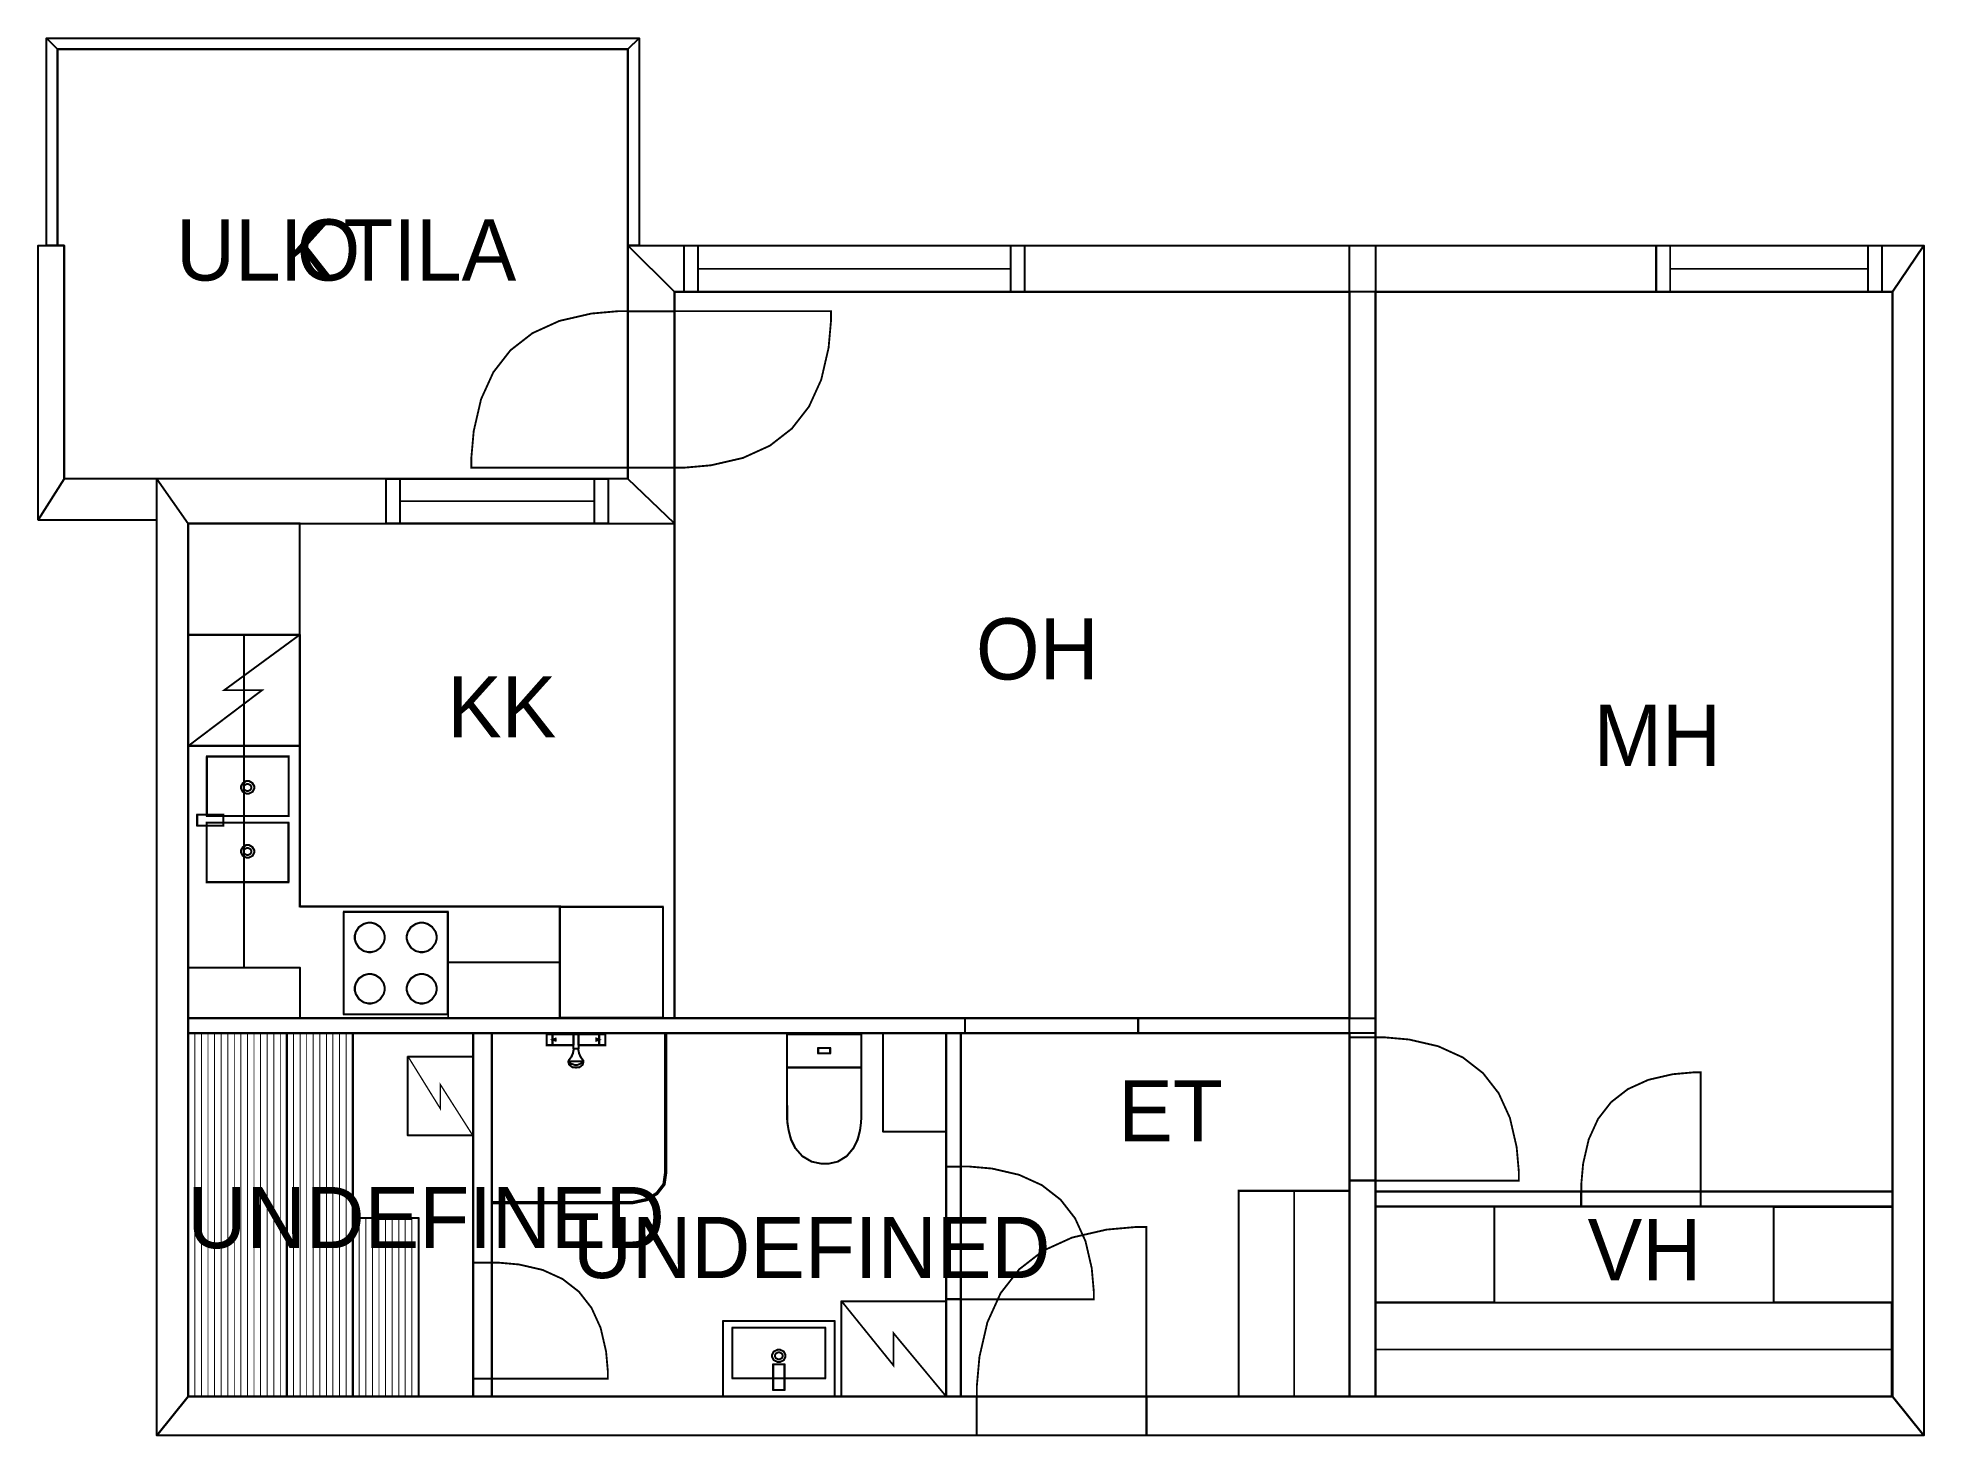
# Model space of a CAD drawing. Extents: x 1 to 11.6, y 0 to 7.9.
import ezdxf

# ---------------------------------------------------------------- set-up
doc = ezdxf.new("R2010")
doc.units = 0
doc.layers.get('0').update_dxf_attribs({"linetype": 'CONTINUOUS'})

msp = doc.modelspace()

# ---------------------------------------------------------------- linework, layer by layer
at = {"color": 0}
for points, const_width in [([(4.33529, 7.79807), (1.13189, 7.79807), (1.06939, 7.86057), (4.39779, 7.86057), (4.33529, 7.79807)], 0.002083), ([(1.13189, 7.79807), (1.13189, 6.69499), (1.06939, 6.69499), (1.06939, 7.86057), (1.13189, 7.79807)], 0.002083), ([(4.33529, 6.69499), (4.33529, 7.79807), (4.39779, 7.86057), (4.39779, 6.69499), (4.33529, 6.69499)], 0.002083), ([(4.33529, 5.38433), (1.16862, 5.38433), (1.16862, 6.69499), (1.13189, 6.69499), (1.13189, 7.79807), (4.33529, 7.79807), (4.33529, 5.38433)], 0.002083), ([(1.02279, 5.15517), (1.02279, 6.69499), (1.16862, 6.69499), (1.16862, 5.38433), (1.02279, 5.15517)], 0.002083), ([(11.4352, 6.43457), (4.59571, 6.43457), (4.33529, 6.69499), (11.6123, 6.69499), (11.4352, 6.43457)], 0.002083), ([(4.59571, 6.43457), (4.59571, 5.13433), (4.33529, 5.38433), (4.33529, 6.69499), (4.59571, 6.43457)], 0.002083), ([(4.65072, 6.69499), (6.56196, 6.69499), (6.56196, 6.43457), (4.65072, 6.43457), (4.65072, 6.69499)], 0.010417), ([(4.65072, 6.69499), (6.56196, 6.69499), (6.56196, 6.43457), (4.65072, 6.43457), (4.65072, 6.69499)], 0.010417), ([(8.38678, 6.69499), (8.53261, 6.69499), (8.53261, 0.229764), (8.38678, 0.229764), (8.38678, 6.69499)], 0.002083), ([(10.1096, 6.69499), (11.377, 6.69499), (11.377, 6.43457), (10.1096, 6.43457), (10.1096, 6.69499)], 0.010417), ([(10.1096, 6.69499), (11.377, 6.69499), (11.377, 6.43457), (10.1096, 6.43457), (10.1096, 6.69499)], 0.010417), ([(11.4352, 0.229764), (11.4352, 6.43457), (11.6123, 6.69499), (11.6123, 0.011014), (11.4352, 0.229764)], 0.002083), ([(4.33529, 6.32704), (4.28369, 6.32704), (4.12901, 6.31332), (3.95031, 6.27208), (3.7991, 6.20335), (3.67535, 6.1071), (3.5791, 5.98335), (3.51036, 5.83214), (3.46912, 5.65343), (3.4554, 5.49875), (3.4554, 5.44715), (4.33529, 5.44715), (4.33529, 6.32704)], 0.010417), ([(4.33529, 6.32704), (4.59571, 6.32704), (4.59571, 5.44715), (4.33529, 5.44715), (4.33529, 6.32704)], 0.010417), ([(4.33529, 6.32704), (4.59571, 6.32704), (4.59571, 5.44715), (4.33529, 5.44715), (4.33529, 6.32704)], 0.010417), ([(4.59571, 5.44715), (4.64725, 5.44715), (4.80192, 5.46094), (4.98063, 5.50217), (5.13189, 5.5709), (5.25564, 5.66715), (5.35189, 5.7909), (5.42063, 5.94211), (5.46186, 6.12082), (5.47564, 6.2755), (5.47564, 6.32704), (4.59571, 6.32704), (4.59571, 5.44715)], 0.010417), ([(1.68907, 5.38433), (1.16862, 5.38433), (1.02279, 5.15517), (1.68907, 5.15517), (1.68907, 5.38433)], 0.002083), ([(4.33529, 5.38433), (1.68907, 5.38433), (1.86615, 5.13433), (4.59571, 5.13433), (4.33529, 5.38433)], 0.002083), ([(1.86615, 5.13433), (1.86615, 0.229764), (1.68907, 0.011014), (1.68907, 5.38433), (1.86615, 5.13433)], 0.002083), ([(2.97657, 5.38433), (4.22407, 5.38433), (4.22407, 5.13433), (2.97657, 5.13433), (2.97657, 5.38433)], 0.010417), ([(2.97657, 5.38433), (4.22407, 5.38433), (4.22407, 5.13433), (2.97657, 5.13433), (2.97657, 5.38433)], 0.010417), ([(1.86621, 5.13433), (1.86621, 4.50933), (2.49121, 4.50933), (2.49121, 5.13433), (1.86621, 5.13433)], 0.010417), ([(1.86621, 2.35439), (1.86621, 4.50939), (2.49214, 4.50939), (2.49214, 2.98292), (3.9535, 2.98292), (3.9535, 2.35613), (1.86621, 2.35439)], 0.010417), ([(1.86654, 4.50933), (1.86654, 3.88433), (2.49154, 3.88433), (2.49154, 4.50933), (1.86654, 4.50933)], 0.010417), ([(1.86703, 4.50939), (1.86703, 2.63981), (2.17953, 2.63981), (2.17953, 4.50939), (1.86703, 4.50939)], 0.010417), ([(1.97103, 3.82536), (1.97103, 3.48936), (2.42958, 3.48936), (2.42958, 3.82536), (1.97103, 3.82536)], 0.010417), ([(2.19937, 3.68739), (2.20578, 3.68739), (2.22515, 3.67676), (2.23583, 3.65739), (2.23583, 3.65093), (2.23583, 3.64453), (2.22515, 3.62517), (2.20578, 3.61447), (2.19937, 3.61447), (2.19293, 3.61447), (2.17356, 3.62517), (2.16292, 3.64453), (2.16292, 3.65093), (2.16292, 3.65739), (2.17356, 3.67676), (2.19293, 3.68739), (2.19937, 3.68739)], 0.008333), ([(2.19937, 3.67176), (2.20301, 3.67176), (2.21408, 3.66569), (2.22021, 3.65462), (2.22021, 3.65093), (2.22021, 3.64729), (2.21408, 3.63624), (2.20301, 3.6301), (2.19937, 3.6301), (2.19569, 3.6301), (2.18463, 3.63624), (2.17854, 3.64729), (2.17854, 3.65093), (2.17854, 3.65462), (2.18463, 3.66569), (2.19569, 3.67176), (2.19937, 3.67176)], 0.008333), ([(1.91694, 3.49881), (1.91694, 3.43631), (2.06278, 3.43631), (2.06278, 3.49881), (1.91694, 3.49881)], 0.010417), ([(1.97, 3.45404), (1.97, 3.118), (2.4286, 3.118), (2.4286, 3.45404), (1.97, 3.45404)], 0.010417), ([(2.19937, 3.32775), (2.20578, 3.32775), (2.22515, 3.31711), (2.23583, 3.29775), (2.23583, 3.29129), (2.23583, 3.28489), (2.22515, 3.26551), (2.20578, 3.25483), (2.19937, 3.25483), (2.19293, 3.25483), (2.17356, 3.26551), (2.16292, 3.28489), (2.16292, 3.29129), (2.16292, 3.29775), (2.17356, 3.31711), (2.19293, 3.32775), (2.19937, 3.32775)], 0.008333), ([(2.19937, 3.31213), (2.20301, 3.31213), (2.21408, 3.30604), (2.22021, 3.29497), (2.22021, 3.29129), (2.22021, 3.28765), (2.21408, 3.27658), (2.20301, 3.27046), (2.19937, 3.27046), (2.19569, 3.27046), (2.18463, 3.27658), (2.17854, 3.28765), (2.17854, 3.29129), (2.17854, 3.29497), (2.18463, 3.30604), (2.19569, 3.31213), (2.19937, 3.31213)], 0.008333), ([(3.95356, 2.98118), (4.53136, 2.98118), (4.53136, 2.35618), (3.95356, 2.35618), (3.95356, 2.98118)], 0.010417), ([(2.73958, 2.95275), (3.32292, 2.95275), (3.32292, 2.37619), (2.73958, 2.37619), (2.73958, 2.95275)], 0.010417), ([(2.80208, 2.80854), (2.80208, 2.81668), (2.8086, 2.84104), (2.8265, 2.86751), (2.85297, 2.88536), (2.87728, 2.89187), (2.88542, 2.89187), (2.8935, 2.89187), (2.91786, 2.88536), (2.94433, 2.86751), (2.96218, 2.84104), (2.96875, 2.81668), (2.96875, 2.80854), (2.96875, 2.80046), (2.96218, 2.77615), (2.94433, 2.74963), (2.91786, 2.73178), (2.8935, 2.72521), (2.88542, 2.72521), (2.87728, 2.72521), (2.85297, 2.73178), (2.8265, 2.74963), (2.8086, 2.77615), (2.80208, 2.80046), (2.80208, 2.80854)], 0.010417), ([(3.09375, 2.80854), (3.09375, 2.81668), (3.10026, 2.84104), (3.11817, 2.86751), (3.14464, 2.88536), (3.16894, 2.89187), (3.17708, 2.89187), (3.18517, 2.89187), (3.20953, 2.88536), (3.236, 2.86751), (3.25385, 2.84104), (3.26042, 2.81668), (3.26042, 2.80854), (3.26042, 2.80046), (3.25385, 2.77615), (3.236, 2.74963), (3.20953, 2.73178), (3.18517, 2.72521), (3.17708, 2.72521), (3.16894, 2.72521), (3.14464, 2.73178), (3.11817, 2.74963), (3.10026, 2.77615), (3.09375, 2.80046), (3.09375, 2.80854)], 0.010417), ([(3.32557, 2.6684), (3.9535, 2.6684), (3.9535, 2.3559), (3.32557, 2.3559), (3.32557, 2.6684)], 0.010417), ([(2.80208, 2.52013), (2.80208, 2.52826), (2.8086, 2.55263), (2.8265, 2.5791), (2.85297, 2.59694), (2.87728, 2.60346), (2.88542, 2.60346), (2.8935, 2.60346), (2.91786, 2.59694), (2.94433, 2.5791), (2.96218, 2.55263), (2.96875, 2.52826), (2.96875, 2.52013), (2.96875, 2.51204), (2.96218, 2.48774), (2.94433, 2.46121), (2.91786, 2.44336), (2.8935, 2.43679), (2.88542, 2.43679), (2.87728, 2.43679), (2.85297, 2.44336), (2.8265, 2.46121), (2.8086, 2.48774), (2.80208, 2.51204), (2.80208, 2.52013)], 0.010417), ([(3.09375, 2.52013), (3.09375, 2.52826), (3.10026, 2.55263), (3.11817, 2.5791), (3.14464, 2.59694), (3.16894, 2.60346), (3.17708, 2.60346), (3.18517, 2.60346), (3.20953, 2.59694), (3.236, 2.5791), (3.25385, 2.55263), (3.26042, 2.52826), (3.26042, 2.52013), (3.26042, 2.51204), (3.25385, 2.48774), (3.236, 2.46121), (3.20953, 2.44336), (3.18517, 2.43679), (3.17708, 2.43679), (3.16894, 2.43679), (3.14464, 2.44336), (3.11817, 2.46121), (3.10026, 2.48774), (3.09375, 2.51204), (3.09375, 2.52013)], 0.010417), ([(1.86615, 2.35433), (8.53261, 2.35433), (8.53261, 2.271), (1.86615, 2.271), (1.86615, 2.35433)], 0.002083), ([(6.22814, 2.35433), (7.19937, 2.35433), (7.19937, 2.271), (6.22814, 2.271), (6.22814, 2.35433)], 0.010417), ([(1.86621, 2.27013), (1.86621, 0.229764), (2.42014, 0.229764), (2.42014, 2.27013), (1.86621, 2.27013)], 0.010417), ([(2.42014, 2.27013), (2.42014, 0.229764), (2.78939, 0.229764), (2.78939, 2.27013), (2.42014, 2.27013)], 0.010417), ([(3.46658, 2.271), (3.57075, 2.271), (3.57075, 0.229764), (3.46658, 0.229764), (3.46658, 2.271)], 0.002083), ([(3.87901, 2.26585), (3.91238, 2.26585), (3.91238, 2.20231), (3.87901, 2.20231), (3.87901, 2.26585)], 0.010417), ([(3.91238, 2.23356), (3.91558, 2.23481), (3.92524, 2.23867), (3.928, 2.23981), (3.928, 2.23981), (3.928, 2.23839), (3.928, 2.2341), (3.928, 2.22982), (3.928, 2.22835), (3.928, 2.22835), (3.92562, 2.229), (3.91564, 2.23242), (3.91238, 2.23356)], 0.010417), ([(3.91238, 2.26585), (4.02903, 2.26585), (4.02903, 2.20231), (3.91238, 2.20231), (3.91238, 2.26585)], 0.010417), ([(4.02903, 2.26585), (4.05713, 2.26585), (4.05713, 2.18251), (4.05007, 2.18251), (4.03429, 2.18251), (4.02903, 2.18251), (4.02903, 2.20335), (4.02903, 2.25022), (4.02903, 2.26585)], 0.010417), ([(4.05713, 2.26585), (4.17383, 2.26585), (4.17383, 2.20231), (4.05713, 2.20231), (4.05713, 2.26585)], 0.010417), ([(4.17279, 2.23356), (4.16954, 2.23481), (4.15989, 2.23867), (4.15717, 2.23981), (4.15717, 2.23981), (4.15717, 2.23839), (4.15717, 2.2341), (4.15717, 2.22982), (4.15717, 2.22835), (4.15717, 2.22835), (4.1595, 2.229), (4.16949, 2.23242), (4.17279, 2.23356)], 0.010417), ([(4.17279, 2.26585), (4.20817, 2.26585), (4.20817, 2.20231), (4.17279, 2.20231), (4.17279, 2.26585)], 0.010417), ([(5.22885, 2.26585), (5.6454, 2.26585), (5.6454, 2.07856), (5.22885, 2.07856), (5.22885, 2.26585)], 0.010417), ([(6.12169, 2.271), (6.20503, 2.271), (6.20503, 0.229764), (6.12169, 0.229764), (6.12169, 2.271)], 0.002083), ([(8.38678, 2.24744), (8.53261, 2.24744), (8.53261, 1.44194), (8.38678, 1.44194), (8.38678, 2.24744)], 0.010417), ([(8.38678, 2.24744), (8.53261, 2.24744), (8.53261, 1.44194), (8.38678, 1.44194), (8.38678, 2.24744)], 0.010417), ([(8.53261, 2.24744), (8.57975, 2.24744), (8.72136, 2.23492), (8.88499, 2.19715), (9.02344, 2.13422), (9.13672, 2.04611), (9.22483, 1.93283), (9.28776, 1.79438), (9.32553, 1.63075), (9.33811, 1.48915), (9.33811, 1.44194), (8.53261, 1.44194), (8.53261, 2.24744)], 0.010417), ([(3.09987, 2.13997), (3.09987, 1.69504), (3.46446, 1.69504), (3.46446, 2.13997), (3.09987, 2.13997)], 0.007416), ([(5.40397, 2.18799), (5.47021, 2.18799), (5.47021, 2.15642), (5.40397, 2.15642), (5.40397, 2.18799)], 0.010417), ([(5.6454, 1.81022), (5.6454, 1.81022), (5.64546, 1.7985), (5.64382, 1.76753), (5.63769, 1.72368), (5.62429, 1.67344), (5.60069, 1.62326), (5.56424, 1.57943), (5.5121, 1.54844), (5.45904, 1.53668), (5.4414, 1.53668), (5.42307, 1.53668), (5.36822, 1.54844), (5.31413, 1.57943), (5.27632, 1.62326), (5.2519, 1.67344), (5.2379, 1.72368), (5.2315, 1.76753), (5.22976, 1.7985), (5.22987, 1.81022), (5.22987, 1.81022), (5.22879, 2.07856), (5.6454, 2.07856), (5.6454, 1.81022)], 0.010417), ([(9.68832, 1.38015), (9.68832, 1.41943), (9.69879, 1.53728), (9.73019, 1.67339), (9.78256, 1.78863), (9.85585, 1.88286), (9.95008, 1.95617), (10.0653, 2.00851), (10.2014, 2.03993), (10.3193, 2.0504), (10.3586, 2.0504), (10.3586, 1.38015), (9.68832, 1.38015)], 0.010417), ([(6.12169, 1.52154), (6.20503, 1.52154), (6.20503, 0.77539), (6.12169, 0.77539), (6.12169, 1.52154)], 0.010417), ([(6.12169, 1.52154), (6.20503, 1.52154), (6.20503, 0.77539), (6.12169, 0.77539), (6.12169, 1.52154)], 0.010417), ([(6.20503, 1.52154), (6.24869, 1.52154), (6.37989, 1.50993), (6.53142, 1.47493), (6.65967, 1.41661), (6.7646, 1.33502), (6.84619, 1.23009), (6.90451, 1.10183), (6.93951, 0.950304), (6.95117, 0.819119), (6.95117, 0.77539), (6.20503, 0.77539), (6.20503, 1.52154)], 0.010417), ([(7.76508, 1.38536), (7.76508, 0.229818), (8.38672, 0.229818), (8.38672, 1.38536), (7.76508, 1.38536)], 0.010417), ([(8.53261, 1.38015), (11.4352, 1.38015), (11.4352, 1.29682), (8.53261, 1.29682), (8.53261, 1.38015)], 0.002083), ([(9.68832, 1.38015), (10.3585, 1.38015), (10.3585, 1.29682), (9.68832, 1.29682), (9.68832, 1.38015)], 0.010417), ([(9.68832, 1.38015), (10.3585, 1.38015), (10.3585, 1.29682), (9.68832, 1.29682), (9.68832, 1.38015)], 0.010417), ([(8.53435, 1.29688), (8.53435, 0.758247), (9.19987, 0.758247), (9.19987, 1.29688), (8.53435, 1.29688)], 0.010417), ([(10.7697, 1.2953), (10.7697, 0.756674), (11.4352, 0.756674), (11.4352, 1.2953), (10.7697, 1.2953)], 0.010417), ([(2.78944, 1.23345), (2.78944, 0.229764), (3.15869, 0.229764), (3.15869, 1.23345), (2.78944, 1.23345)], 0.010417), ([(6.29417, 0.229764), (6.29417, 0.28559), (6.30903, 0.452908), (6.35363, 0.646322), (6.428, 0.80995), (6.53217, 0.943847), (6.66607, 1.04801), (6.82969, 1.1224), (7.02311, 1.16699), (7.19043, 1.18186), (7.24625, 1.18186), (7.24625, 0.229764), (6.29417, 0.229764)], 0.010417), ([(3.46658, 0.981228), (3.57075, 0.981228), (3.57075, 0.329318), (3.46658, 0.329318), (3.46658, 0.981228)], 0.010417), ([(3.46658, 0.981228), (3.57075, 0.981228), (3.57075, 0.329318), (3.46658, 0.329318), (3.46658, 0.981228)], 0.010417), ([(3.57075, 0.981228), (3.60894, 0.981228), (3.72353, 0.971083), (3.8559, 0.940539), (3.96793, 0.889594), (4.05963, 0.818306), (4.13092, 0.726617), (4.18186, 0.614583), (4.2124, 0.48215), (4.2226, 0.367567), (4.2226, 0.329318), (3.57075, 0.329318), (3.57075, 0.981228)], 0.010417), ([(5.53424, 0.764432), (6.12169, 0.764432), (6.12169, 0.230197), (5.53424, 0.230197), (5.53424, 0.764432)], 0.009791), ([(8.53256, 0.756619), (11.4313, 0.756619), (11.4313, 0.230251), (8.53256, 0.230251), (8.53256, 0.756619)], 0.010417), ([(4.8699, 0.654514), (5.4949, 0.654514), (5.4949, 0.229981), (4.8699, 0.229981), (4.8699, 0.654514)], 0.010417), ([(4.92199, 0.617025), (5.44282, 0.617025), (5.44282, 0.331), (4.92199, 0.331), (4.92199, 0.617025)], 0.010417), ([(5.14594, 0.45779), (5.14594, 0.464247), (5.15657, 0.483615), (5.17594, 0.494249), (5.1824, 0.494249), (5.18881, 0.494249), (5.20817, 0.483615), (5.21886, 0.464247), (5.21886, 0.45779), (5.21886, 0.451389), (5.20817, 0.432021), (5.18881, 0.421332), (5.1824, 0.421332), (5.17594, 0.421332), (5.15657, 0.432021), (5.14594, 0.451389), (5.14594, 0.45779)], 0.008333), ([(5.16157, 0.45779), (5.16157, 0.461481), (5.16764, 0.472547), (5.17871, 0.478624), (5.1824, 0.478624), (5.18604, 0.478624), (5.1971, 0.472547), (5.20324, 0.461481), (5.20324, 0.45779), (5.20324, 0.454156), (5.1971, 0.443088), (5.18604, 0.436957), (5.1824, 0.436957), (5.17871, 0.436957), (5.16764, 0.443088), (5.16157, 0.454156), (5.16157, 0.45779)], 0.008333), ([(5.15115, 0.411187), (5.21365, 0.411187), (5.21365, 0.265354), (5.15115, 0.265354), (5.15115, 0.411187)], 0.010417), ([(1.86615, 0.229764), (11.4352, 0.229764), (11.6123, 0.011014), (1.68907, 0.011014), (1.86615, 0.229764)], 0.002083), ([(6.29417, 0.229764), (7.24625, 0.229764), (7.24625, 0.011014), (6.29417, 0.011014), (6.29417, 0.229764)], 0.010417), ([(6.29417, 0.229764), (7.24625, 0.229764), (7.24625, 0.011014), (6.29417, 0.011014), (6.29417, 0.229764)], 0.010417)]:
    msp.add_lwpolyline(points, close=True, dxfattribs=dict(at, const_width=const_width))
at = {"color": 7}
for points in [[(4.33529, 7.79807), (1.13189, 7.79807), (1.06939, 7.86057), (4.39779, 7.86057), (4.33529, 7.79807)], [(1.13189, 7.79807), (1.13189, 6.69499), (1.06939, 6.69499), (1.06939, 7.86057), (1.13189, 7.79807)], [(4.33529, 6.69499), (4.33529, 7.79807), (4.39779, 7.86057), (4.39779, 6.69499), (4.33529, 6.69499)], [(4.33529, 5.38433), (1.16862, 5.38433), (1.16862, 6.69499), (1.13189, 6.69499), (1.13189, 7.79807), (4.33529, 7.79807), (4.33529, 5.38433)], [(4.65072, 6.69499), (6.56196, 6.69499), (6.56196, 6.43457), (4.65072, 6.43457), (4.65072, 6.69499)], [(4.65072, 6.69499), (6.56196, 6.69499), (6.56196, 6.43457), (4.65072, 6.43457), (4.65072, 6.69499)], [(10.1096, 6.69499), (11.377, 6.69499), (11.377, 6.43457), (10.1096, 6.43457), (10.1096, 6.69499)], [(10.1096, 6.69499), (11.377, 6.69499), (11.377, 6.43457), (10.1096, 6.43457), (10.1096, 6.69499)], [(4.59571, 6.43457), (8.38678, 6.43457), (8.38678, 2.35433), (4.59571, 2.35433), (4.59571, 6.43457)], [(8.53261, 6.43457), (11.4352, 6.43457), (11.4352, 1.38015), (8.53261, 1.38015), (8.53261, 6.43457)], [(4.33529, 6.32704), (4.59571, 6.32704), (4.59571, 5.44715), (4.33529, 5.44715), (4.33529, 6.32704)], [(4.33529, 6.32704), (4.59571, 6.32704), (4.59571, 5.44715), (4.33529, 5.44715), (4.33529, 6.32704)], [(2.97657, 5.38433), (4.22407, 5.38433), (4.22407, 5.13433), (2.97657, 5.13433), (2.97657, 5.38433)], [(2.97657, 5.38433), (4.22407, 5.38433), (4.22407, 5.13433), (2.97657, 5.13433), (2.97657, 5.38433)], [(1.86615, 5.13433), (4.59571, 5.13433), (4.59571, 2.35433), (1.86615, 2.35433), (1.86615, 5.13433)], [(1.86621, 5.13433), (2.49121, 5.13433), (2.49121, 4.50933), (1.86621, 4.50933), (1.86621, 5.13433)], [(1.86621, 2.35439), (1.86621, 4.50939), (2.49214, 4.50939), (2.49214, 2.98292), (3.9535, 2.98292), (3.9535, 2.35613), (1.86621, 2.35439)], [(1.86654, 4.50933), (2.49154, 4.50933), (2.49154, 3.88433), (1.86654, 3.88433), (1.86654, 4.50933)], [(1.97103, 3.82536), (2.42958, 3.82536), (2.42958, 3.48936), (1.97103, 3.48936), (1.97103, 3.82536)], [(2.19937, 3.68739), (2.20578, 3.68739), (2.22515, 3.67676), (2.23583, 3.65739), (2.23583, 3.65093), (2.23583, 3.64453), (2.22515, 3.62517), (2.20578, 3.61447), (2.19937, 3.61447), (2.19293, 3.61447), (2.17356, 3.62517), (2.16292, 3.64453), (2.16292, 3.65093), (2.16292, 3.65739), (2.17356, 3.67676), (2.19293, 3.68739), (2.19937, 3.68739)], [(2.19937, 3.67176), (2.20301, 3.67176), (2.21408, 3.66569), (2.22021, 3.65462), (2.22021, 3.65093), (2.22021, 3.64729), (2.21408, 3.63624), (2.20301, 3.6301), (2.19937, 3.6301), (2.19569, 3.6301), (2.18463, 3.63624), (2.17854, 3.64729), (2.17854, 3.65093), (2.17854, 3.65462), (2.18463, 3.66569), (2.19569, 3.67176), (2.19937, 3.67176)], [(1.91694, 3.49881), (2.06278, 3.49881), (2.06278, 3.43631), (1.91694, 3.43631), (1.91694, 3.49881)], [(1.97, 3.45404), (2.4286, 3.45404), (2.4286, 3.118), (1.97, 3.118), (1.97, 3.45404)], [(2.19937, 3.32775), (2.20578, 3.32775), (2.22515, 3.31711), (2.23583, 3.29775), (2.23583, 3.29129), (2.23583, 3.28489), (2.22515, 3.26551), (2.20578, 3.25483), (2.19937, 3.25483), (2.19293, 3.25483), (2.17356, 3.26551), (2.16292, 3.28489), (2.16292, 3.29129), (2.16292, 3.29775), (2.17356, 3.31711), (2.19293, 3.32775), (2.19937, 3.32775)], [(2.19937, 3.31213), (2.20301, 3.31213), (2.21408, 3.30604), (2.22021, 3.29497), (2.22021, 3.29129), (2.22021, 3.28765), (2.21408, 3.27658), (2.20301, 3.27046), (2.19937, 3.27046), (2.19569, 3.27046), (2.18463, 3.27658), (2.17854, 3.28765), (2.17854, 3.29129), (2.17854, 3.29497), (2.18463, 3.30604), (2.19569, 3.31213), (2.19937, 3.31213)], [(3.95356, 2.98118), (4.53136, 2.98118), (4.53136, 2.35618), (3.95356, 2.35618), (3.95356, 2.98118)], [(2.73958, 2.95275), (3.32292, 2.95275), (3.32292, 2.37619), (2.73958, 2.37619), (2.73958, 2.95275)], [(2.80208, 2.80854), (2.80208, 2.81668), (2.8086, 2.84104), (2.8265, 2.86751), (2.85297, 2.88536), (2.87728, 2.89187), (2.88542, 2.89187), (2.8935, 2.89187), (2.91786, 2.88536), (2.94433, 2.86751), (2.96218, 2.84104), (2.96875, 2.81668), (2.96875, 2.80854), (2.96875, 2.80046), (2.96218, 2.77615), (2.94433, 2.74963), (2.91786, 2.73178), (2.8935, 2.72521), (2.88542, 2.72521), (2.87728, 2.72521), (2.85297, 2.73178), (2.8265, 2.74963), (2.8086, 2.77615), (2.80208, 2.80046), (2.80208, 2.80854)], [(3.09375, 2.80854), (3.09375, 2.81668), (3.10026, 2.84104), (3.11817, 2.86751), (3.14464, 2.88536), (3.16894, 2.89187), (3.17708, 2.89187), (3.18517, 2.89187), (3.20953, 2.88536), (3.236, 2.86751), (3.25385, 2.84104), (3.26042, 2.81668), (3.26042, 2.80854), (3.26042, 2.80046), (3.25385, 2.77615), (3.236, 2.74963), (3.20953, 2.73178), (3.18517, 2.72521), (3.17708, 2.72521), (3.16894, 2.72521), (3.14464, 2.73178), (3.11817, 2.74963), (3.10026, 2.77615), (3.09375, 2.80046), (3.09375, 2.80854)], [(2.80208, 2.52013), (2.80208, 2.52826), (2.8086, 2.55263), (2.8265, 2.5791), (2.85297, 2.59694), (2.87728, 2.60346), (2.88542, 2.60346), (2.8935, 2.60346), (2.91786, 2.59694), (2.94433, 2.5791), (2.96218, 2.55263), (2.96875, 2.52826), (2.96875, 2.52013), (2.96875, 2.51204), (2.96218, 2.48774), (2.94433, 2.46121), (2.91786, 2.44336), (2.8935, 2.43679), (2.88542, 2.43679), (2.87728, 2.43679), (2.85297, 2.44336), (2.8265, 2.46121), (2.8086, 2.48774), (2.80208, 2.51204), (2.80208, 2.52013)], [(3.09375, 2.52013), (3.09375, 2.52826), (3.10026, 2.55263), (3.11817, 2.5791), (3.14464, 2.59694), (3.16894, 2.60346), (3.17708, 2.60346), (3.18517, 2.60346), (3.20953, 2.59694), (3.236, 2.5791), (3.25385, 2.55263), (3.26042, 2.52826), (3.26042, 2.52013), (3.26042, 2.51204), (3.25385, 2.48774), (3.236, 2.46121), (3.20953, 2.44336), (3.18517, 2.43679), (3.17708, 2.43679), (3.16894, 2.43679), (3.14464, 2.44336), (3.11817, 2.46121), (3.10026, 2.48774), (3.09375, 2.51204), (3.09375, 2.52013)], [(6.22814, 2.35433), (7.19937, 2.35433), (7.19937, 2.271), (6.22814, 2.271), (6.22814, 2.35433)], [(6.22814, 2.35433), (7.19937, 2.35433), (7.19937, 2.271), (6.22814, 2.271), (6.22814, 2.35433)], [(1.86615, 2.271), (3.46658, 2.271), (3.46658, 0.229764), (1.86615, 0.229764), (1.86615, 2.271)], [(1.86621, 2.27013), (2.42014, 2.27013), (2.42014, 0.229764), (1.86621, 0.229764), (1.86621, 2.27013)], [(2.42014, 2.27013), (2.78939, 2.27013), (2.78939, 0.229764), (2.42014, 0.229764), (2.42014, 2.27013)], [(3.57075, 2.271), (6.12169, 2.271), (6.12169, 0.229764), (3.57075, 0.229764), (3.57075, 2.271)], [(3.87901, 2.26585), (3.91238, 2.26585), (3.91238, 2.20231), (3.87901, 2.20231), (3.87901, 2.26585)], [(3.91238, 2.26585), (4.02903, 2.26585), (4.02903, 2.20231), (3.91238, 2.20231), (3.91238, 2.26585)], [(3.91238, 2.23356), (3.91558, 2.23481), (3.92524, 2.23867), (3.928, 2.23981), (3.928, 2.23981), (3.928, 2.23839), (3.928, 2.2341), (3.928, 2.22982), (3.928, 2.22835), (3.928, 2.22835), (3.92562, 2.229), (3.91564, 2.23242), (3.91238, 2.23356)], [(4.02903, 2.26585), (4.05713, 2.26585), (4.05713, 2.18251), (4.05007, 2.18251), (4.03429, 2.18251), (4.02903, 2.18251), (4.02903, 2.20335), (4.02903, 2.25022), (4.02903, 2.26585)], [(4.05713, 2.26585), (4.17383, 2.26585), (4.17383, 2.20231), (4.05713, 2.20231), (4.05713, 2.26585)], [(4.17279, 2.23356), (4.16954, 2.23481), (4.15989, 2.23867), (4.15717, 2.23981), (4.15717, 2.23981), (4.15717, 2.23839), (4.15717, 2.2341), (4.15717, 2.22982), (4.15717, 2.22835), (4.15717, 2.22835), (4.1595, 2.229), (4.16949, 2.23242), (4.17279, 2.23356)], [(4.17279, 2.26585), (4.20817, 2.26585), (4.20817, 2.20231), (4.17279, 2.20231), (4.17279, 2.26585)], [(5.22885, 2.26585), (5.6454, 2.26585), (5.6454, 2.07856), (5.22885, 2.07856), (5.22885, 2.26585)], [(6.20503, 2.271), (8.38678, 2.271), (8.38678, 0.229764), (6.20503, 0.229764), (6.20503, 2.271)], [(8.38678, 2.24744), (8.53261, 2.24744), (8.53261, 1.44194), (8.38678, 1.44194), (8.38678, 2.24744)], [(8.38678, 2.24744), (8.53261, 2.24744), (8.53261, 1.44194), (8.38678, 1.44194), (8.38678, 2.24744)], [(3.09987, 2.13997), (3.46446, 2.13997), (3.46446, 1.69504), (3.09987, 1.69504), (3.09987, 2.13997)], [(4.02903, 2.18251), (4.02903, 2.17622), (4.02533, 2.15728), (4.01546, 2.13487), (4.01237, 2.13043), (4.01129, 2.1289), (4.00114, 2.11426), (4.00092, 2.11268), (4.00038, 2.10986), (4.0045, 2.09332), (4.02121, 2.08046), (4.02696, 2.07937), (4.02826, 2.07915), (4.03976, 2.07835), (4.04362, 2.07835), (4.04258, 2.07835), (4.04671, 2.07835), (4.05794, 2.07915), (4.05925, 2.07937), (4.06494, 2.08046), (4.0816, 2.09332), (4.08578, 2.10986), (4.08529, 2.11268), (4.08501, 2.11426), (4.07487, 2.1289), (4.07383, 2.13043), (4.07069, 2.13487), (4.06076, 2.15728), (4.05713, 2.17622), (4.05713, 2.18251)], [(5.40397, 2.18799), (5.47021, 2.18799), (5.47021, 2.15642), (5.40397, 2.15642), (5.40397, 2.18799)], [(4.00092, 2.11165), (4.00114, 2.11117), (4.01303, 2.10101), (4.03674, 2.09185), (4.04465, 2.09185), (4.05089, 2.09212), (4.07351, 2.1014), (4.08475, 2.11117), (4.08529, 2.11165)], [(5.6454, 1.81022), (5.6454, 1.81022), (5.64546, 1.7985), (5.64382, 1.76753), (5.63769, 1.72368), (5.62429, 1.67344), (5.60069, 1.62326), (5.56424, 1.57943), (5.5121, 1.54844), (5.45904, 1.53668), (5.4414, 1.53668), (5.42307, 1.53668), (5.36822, 1.54844), (5.31413, 1.57943), (5.27632, 1.62326), (5.2519, 1.67344), (5.2379, 1.72368), (5.2315, 1.76753), (5.22976, 1.7985), (5.22987, 1.81022), (5.22987, 1.81022), (5.22879, 2.07856), (5.6454, 2.07856), (5.6454, 1.81022)], [(6.12169, 1.52154), (6.20503, 1.52154), (6.20503, 0.77539), (6.12169, 0.77539), (6.12169, 1.52154)], [(6.12169, 1.52154), (6.20503, 1.52154), (6.20503, 0.77539), (6.12169, 0.77539), (6.12169, 1.52154)], [(7.76508, 1.38536), (8.38672, 1.38536), (8.38672, 0.229818), (7.76508, 0.229818), (7.76508, 1.38536)], [(9.68832, 1.38015), (10.3585, 1.38015), (10.3585, 1.29682), (9.68832, 1.29682), (9.68832, 1.38015)], [(9.68832, 1.38015), (10.3585, 1.38015), (10.3585, 1.29682), (9.68832, 1.29682), (9.68832, 1.38015)], [(8.53261, 1.29682), (11.4352, 1.29682), (11.4352, 0.229764), (8.53261, 0.229764), (8.53261, 1.29682)], [(8.53435, 1.29688), (9.19987, 1.29688), (9.19987, 0.758247), (8.53435, 0.758247), (8.53435, 1.29688)], [(10.7697, 1.2953), (11.4352, 1.2953), (11.4352, 0.756674), (10.7697, 0.756674), (10.7697, 1.2953)], [(2.78944, 1.23345), (3.15869, 1.23345), (3.15869, 0.229764), (2.78944, 0.229764), (2.78944, 1.23345)], [(3.46658, 0.981228), (3.57075, 0.981228), (3.57075, 0.329318), (3.46658, 0.329318), (3.46658, 0.981228)], [(3.46658, 0.981228), (3.57075, 0.981228), (3.57075, 0.329318), (3.46658, 0.329318), (3.46658, 0.981228)], [(5.53424, 0.764432), (6.12169, 0.764432), (6.12169, 0.230197), (5.53424, 0.230197), (5.53424, 0.764432)], [(8.53256, 0.756619), (11.4313, 0.756619), (11.4313, 0.230251), (8.53256, 0.230251), (8.53256, 0.756619)], [(4.8699, 0.654514), (5.4949, 0.654514), (5.4949, 0.229981), (4.8699, 0.229981), (4.8699, 0.654514)], [(4.92199, 0.617025), (5.44282, 0.617025), (5.44282, 0.331), (4.92199, 0.331), (4.92199, 0.617025)], [(5.14594, 0.45779), (5.14594, 0.464247), (5.15657, 0.483615), (5.17594, 0.494249), (5.1824, 0.494249), (5.18881, 0.494249), (5.20817, 0.483615), (5.21886, 0.464247), (5.21886, 0.45779), (5.21886, 0.451389), (5.20817, 0.432021), (5.18881, 0.421332), (5.1824, 0.421332), (5.17594, 0.421332), (5.15657, 0.432021), (5.14594, 0.451389), (5.14594, 0.45779)], [(5.16157, 0.45779), (5.16157, 0.461481), (5.16764, 0.472547), (5.17871, 0.478624), (5.1824, 0.478624), (5.18604, 0.478624), (5.1971, 0.472547), (5.20324, 0.461481), (5.20324, 0.45779), (5.20324, 0.454156), (5.1971, 0.443088), (5.18604, 0.436957), (5.1824, 0.436957), (5.17871, 0.436957), (5.16764, 0.443088), (5.16157, 0.454156), (5.16157, 0.45779)], [(5.15115, 0.411187), (5.21365, 0.411187), (5.21365, 0.265354), (5.15115, 0.265354), (5.15115, 0.411187)], [(6.29417, 0.229764), (7.24625, 0.229764), (7.24625, 0.011014), (6.29417, 0.011014), (6.29417, 0.229764)], [(6.29417, 0.229764), (7.24625, 0.229764), (7.24625, 0.011014), (6.29417, 0.011014), (6.29417, 0.229764)]]:
    msp.add_lwpolyline(points, close=True, dxfattribs=at)
at = {"color": 0}
for points in [[(1.02279, 5.15517), (1.02279, 6.69499), (1.16862, 6.69499), (1.16862, 5.38433), (1.02279, 5.15517)], [(11.4352, 6.43457), (4.59571, 6.43457), (4.33529, 6.69499), (11.6123, 6.69499), (11.4352, 6.43457)], [(4.59571, 6.43457), (4.59571, 5.13433), (4.33529, 5.38433), (4.33529, 6.69499), (4.59571, 6.43457)], [(8.38678, 6.69499), (8.53261, 6.69499), (8.53261, 0.229764), (8.38678, 0.229764), (8.38678, 6.69499)], [(11.4352, 0.229764), (11.4352, 6.43457), (11.6123, 6.69499), (11.6123, 0.011014), (11.4352, 0.229764)], [(1.68907, 5.38433), (1.16862, 5.38433), (1.02279, 5.15517), (1.68907, 5.15517), (1.68907, 5.38433)], [(4.33529, 5.38433), (1.68907, 5.38433), (1.86615, 5.13433), (4.59571, 5.13433), (4.33529, 5.38433)], [(1.86615, 5.13433), (1.86615, 0.229764), (1.68907, 0.011014), (1.68907, 5.38433), (1.86615, 5.13433)], [(1.86697, 2.63976), (2.49197, 2.63976), (2.49197, 2.35433), (1.86697, 2.35433), (1.86697, 2.63976)], [(1.86615, 2.35433), (8.53261, 2.35433), (8.53261, 2.271), (1.86615, 2.271), (1.86615, 2.35433)], [(3.46658, 2.271), (3.57075, 2.271), (3.57075, 0.229764), (3.46658, 0.229764), (3.46658, 2.271)], [(5.76779, 2.271), (6.12169, 2.271), (6.12169, 1.71718), (5.76779, 1.71718), (5.76779, 2.271)], [(6.12169, 2.271), (6.20503, 2.271), (6.20503, 0.229764), (6.12169, 0.229764), (6.12169, 2.271)], [(8.53261, 1.38015), (11.4352, 1.38015), (11.4352, 1.29682), (8.53261, 1.29682), (8.53261, 1.38015)], [(1.86615, 0.229764), (11.4352, 0.229764), (11.6123, 0.011014), (1.68907, 0.011014), (1.86615, 0.229764)]]:
    msp.add_lwpolyline(points, close=True, dxfattribs=at)
for points, const_width in [([(4.72889, 6.43451), (4.72889, 6.69493)], 0.010417), ([(6.48389, 6.43451), (6.48389, 6.69493)], 0.010417), ([(10.1877, 6.43451), (10.1877, 6.69493)], 0.010417), ([(11.2989, 6.43451), (11.2989, 6.69493)], 0.010417), ([(6.48389, 6.56472), (4.72889, 6.56472)], 0.010417), ([(11.2989, 6.56472), (10.1877, 6.56472)], 0.010417), ([(3.05464, 5.38433), (3.05464, 5.13433)], 0.010417), ([(4.14589, 5.38433), (4.14589, 5.13433)], 0.010417), ([(4.14589, 5.25933), (3.05464, 5.25933)], 0.010417), ([(1.86654, 3.88433), (2.28108, 4.19786), (2.06862, 4.19786), (2.49154, 4.50831)], 0.010417), ([(3.57075, 1.31776), (4.35807, 1.31776), (4.44032, 1.33534), (4.49756, 1.36963), (4.53765, 1.42117), (4.54617, 1.48118), (4.54617, 2.264)], 0.01875), ([(3.09987, 2.13997), (3.28217, 1.8456), (3.28217, 1.98128), (3.46446, 1.69504)], 0.007416), ([(4.02903, 2.18251), (4.02903, 2.17622), (4.02533, 2.15728), (4.01546, 2.13487), (4.01237, 2.13043), (4.01129, 2.1289), (4.00114, 2.11426), (4.00092, 2.11268), (4.00038, 2.10986), (4.0045, 2.09332), (4.02121, 2.08046), (4.02696, 2.07937), (4.02826, 2.07915), (4.03976, 2.07835), (4.04362, 2.07835), (4.04258, 2.07835), (4.04671, 2.07835), (4.05794, 2.07915), (4.05925, 2.07937), (4.06494, 2.08046), (4.0816, 2.09332), (4.08578, 2.10986), (4.08529, 2.11268), (4.08501, 2.11426), (4.07487, 2.1289), (4.07383, 2.13043), (4.07069, 2.13487), (4.06076, 2.15728), (4.05713, 2.17622), (4.05713, 2.18251)], 0.010417), ([(4.00092, 2.11165), (4.00114, 2.11117), (4.01303, 2.10101), (4.03674, 2.09185), (4.04465, 2.09185), (4.05089, 2.09212), (4.07351, 2.1014), (4.08475, 2.11117), (4.08529, 2.11165)], 0.010417), ([(6.12169, 0.230197), (5.82699, 0.584581), (5.82699, 0.40294), (5.53521, 0.764432)], 0.009791)]:
    msp.add_lwpolyline(points, dxfattribs=dict(at, const_width=const_width))
at = {"color": 7}
for points, const_width in [([(4.59571, 6.43457), (8.38678, 6.43457), (8.38678, 2.35433), (4.59571, 2.35433), (4.59571, 6.43457)], 0.002083), ([(8.53261, 6.43457), (11.4352, 6.43457), (11.4352, 1.38015), (8.53261, 1.38015), (8.53261, 6.43457)], 0.002083), ([(1.86615, 5.13433), (4.59571, 5.13433), (4.59571, 2.35433), (1.86615, 2.35433), (1.86615, 5.13433)], 0.002083), ([(6.22814, 2.35433), (7.19937, 2.35433), (7.19937, 2.271), (6.22814, 2.271), (6.22814, 2.35433)], 0.010417), ([(1.86615, 2.271), (3.46658, 2.271), (3.46658, 0.229764), (1.86615, 0.229764), (1.86615, 2.271)], 0.002083), ([(3.57075, 2.271), (6.12169, 2.271), (6.12169, 0.229764), (3.57075, 0.229764), (3.57075, 2.271)], 0.002083), ([(6.20503, 2.271), (8.38678, 2.271), (8.38678, 0.229764), (6.20503, 0.229764), (6.20503, 2.271)], 0.002083), ([(8.53261, 1.29682), (11.4352, 1.29682), (11.4352, 0.229764), (8.53261, 0.229764), (8.53261, 1.29682)], 0.002083)]:
    msp.add_lwpolyline(points, close=True, dxfattribs=dict(at, const_width=const_width))
at = {"color": 253}
for points, const_width in [([(1.9031, 0.229764), (1.9031, 2.27013)], 0.005208), ([(1.94006, 0.229764), (1.94006, 2.27013)], 0.005208), ([(1.977, 0.229764), (1.977, 2.27013)], 0.005208), ([(2.01389, 0.229764), (2.01389, 2.27013)], 0.005208), ([(2.05083, 0.229764), (2.05083, 2.27013)], 0.005208), ([(2.08778, 0.229764), (2.08778, 2.27013)], 0.005208), ([(2.12472, 0.229764), (2.12472, 2.27013)], 0.005208), ([(2.16162, 0.229764), (2.16162, 2.27013)], 0.005208), ([(2.19857, 0.229764), (2.19857, 2.27013)], 0.005208), ([(2.23551, 0.229764), (2.23551, 2.27013)], 0.005208), ([(2.2724, 0.229764), (2.2724, 2.27013)], 0.005208), ([(2.30935, 0.229764), (2.30935, 2.27013)], 0.005208), ([(2.34631, 0.229764), (2.34631, 2.27013)], 0.005208), ([(2.38319, 0.229764), (2.38319, 2.27013)], 0.005208), ([(2.45708, 0.229764), (2.45708, 2.27013)], 0.005208), ([(2.49397, 0.229764), (2.49397, 2.27013)], 0.005208), ([(2.53093, 0.229764), (2.53093, 2.27013)], 0.005208), ([(2.56787, 0.229764), (2.56787, 2.27013)], 0.005208), ([(2.60476, 0.229764), (2.60476, 2.27013)], 0.005208), ([(2.64171, 0.229764), (2.64171, 2.27013)], 0.005208), ([(2.67865, 0.229764), (2.67865, 2.27013)], 0.005208), ([(2.71556, 0.229764), (2.71556, 2.27013)], 0.005208), ([(2.7525, 0.229764), (2.7525, 2.27013)], 0.005208), ([(8.0759, 1.38536), (8.0759, 0.229764)], 0.010417), ([(2.82633, 0.229764), (2.82633, 1.2334)], 0.005208), ([(2.86328, 0.229764), (2.86328, 1.2334)], 0.005208), ([(2.90022, 0.229764), (2.90022, 1.2334)], 0.005208), ([(2.93718, 0.229764), (2.93718, 1.2334)], 0.005208), ([(2.97407, 0.229764), (2.97407, 1.2334)], 0.005208), ([(3.01101, 0.229764), (3.01101, 1.2334)], 0.005208), ([(3.04796, 0.229764), (3.04796, 1.2334)], 0.005208), ([(3.08485, 0.229764), (3.08485, 1.2334)], 0.005208), ([(3.12181, 0.229764), (3.12181, 1.2334)], 0.005208), ([(11.4313, 0.49349), (8.53261, 0.49349)], 0.010417)]:
    msp.add_lwpolyline(points, dxfattribs=dict(at, const_width=const_width))

# ---------------------------------------------------------------- texts
at = {"color": 0}
for s, p in [('ULK', (1.79724, 6.49886)), ('O', (2.47485, 6.49886)), ('TILA', (2.73715, 6.49886)), ('OH', (6.28921, 4.25756)), ('KK', (3.32011, 3.93196)), ('MH', (9.75832, 3.77163)), ('ET', (7.08908, 1.66201)), ('UNDEFINED', (1.86068, 1.06275)), ('UNDEFINED', (4.02633, 0.894642)), ('VH', (9.72403, 0.882692))]:
    msp.add_text(s, height=0.34375, dxfattribs=at).set_placement(p)

doc.saveas('drawing.dxf')
